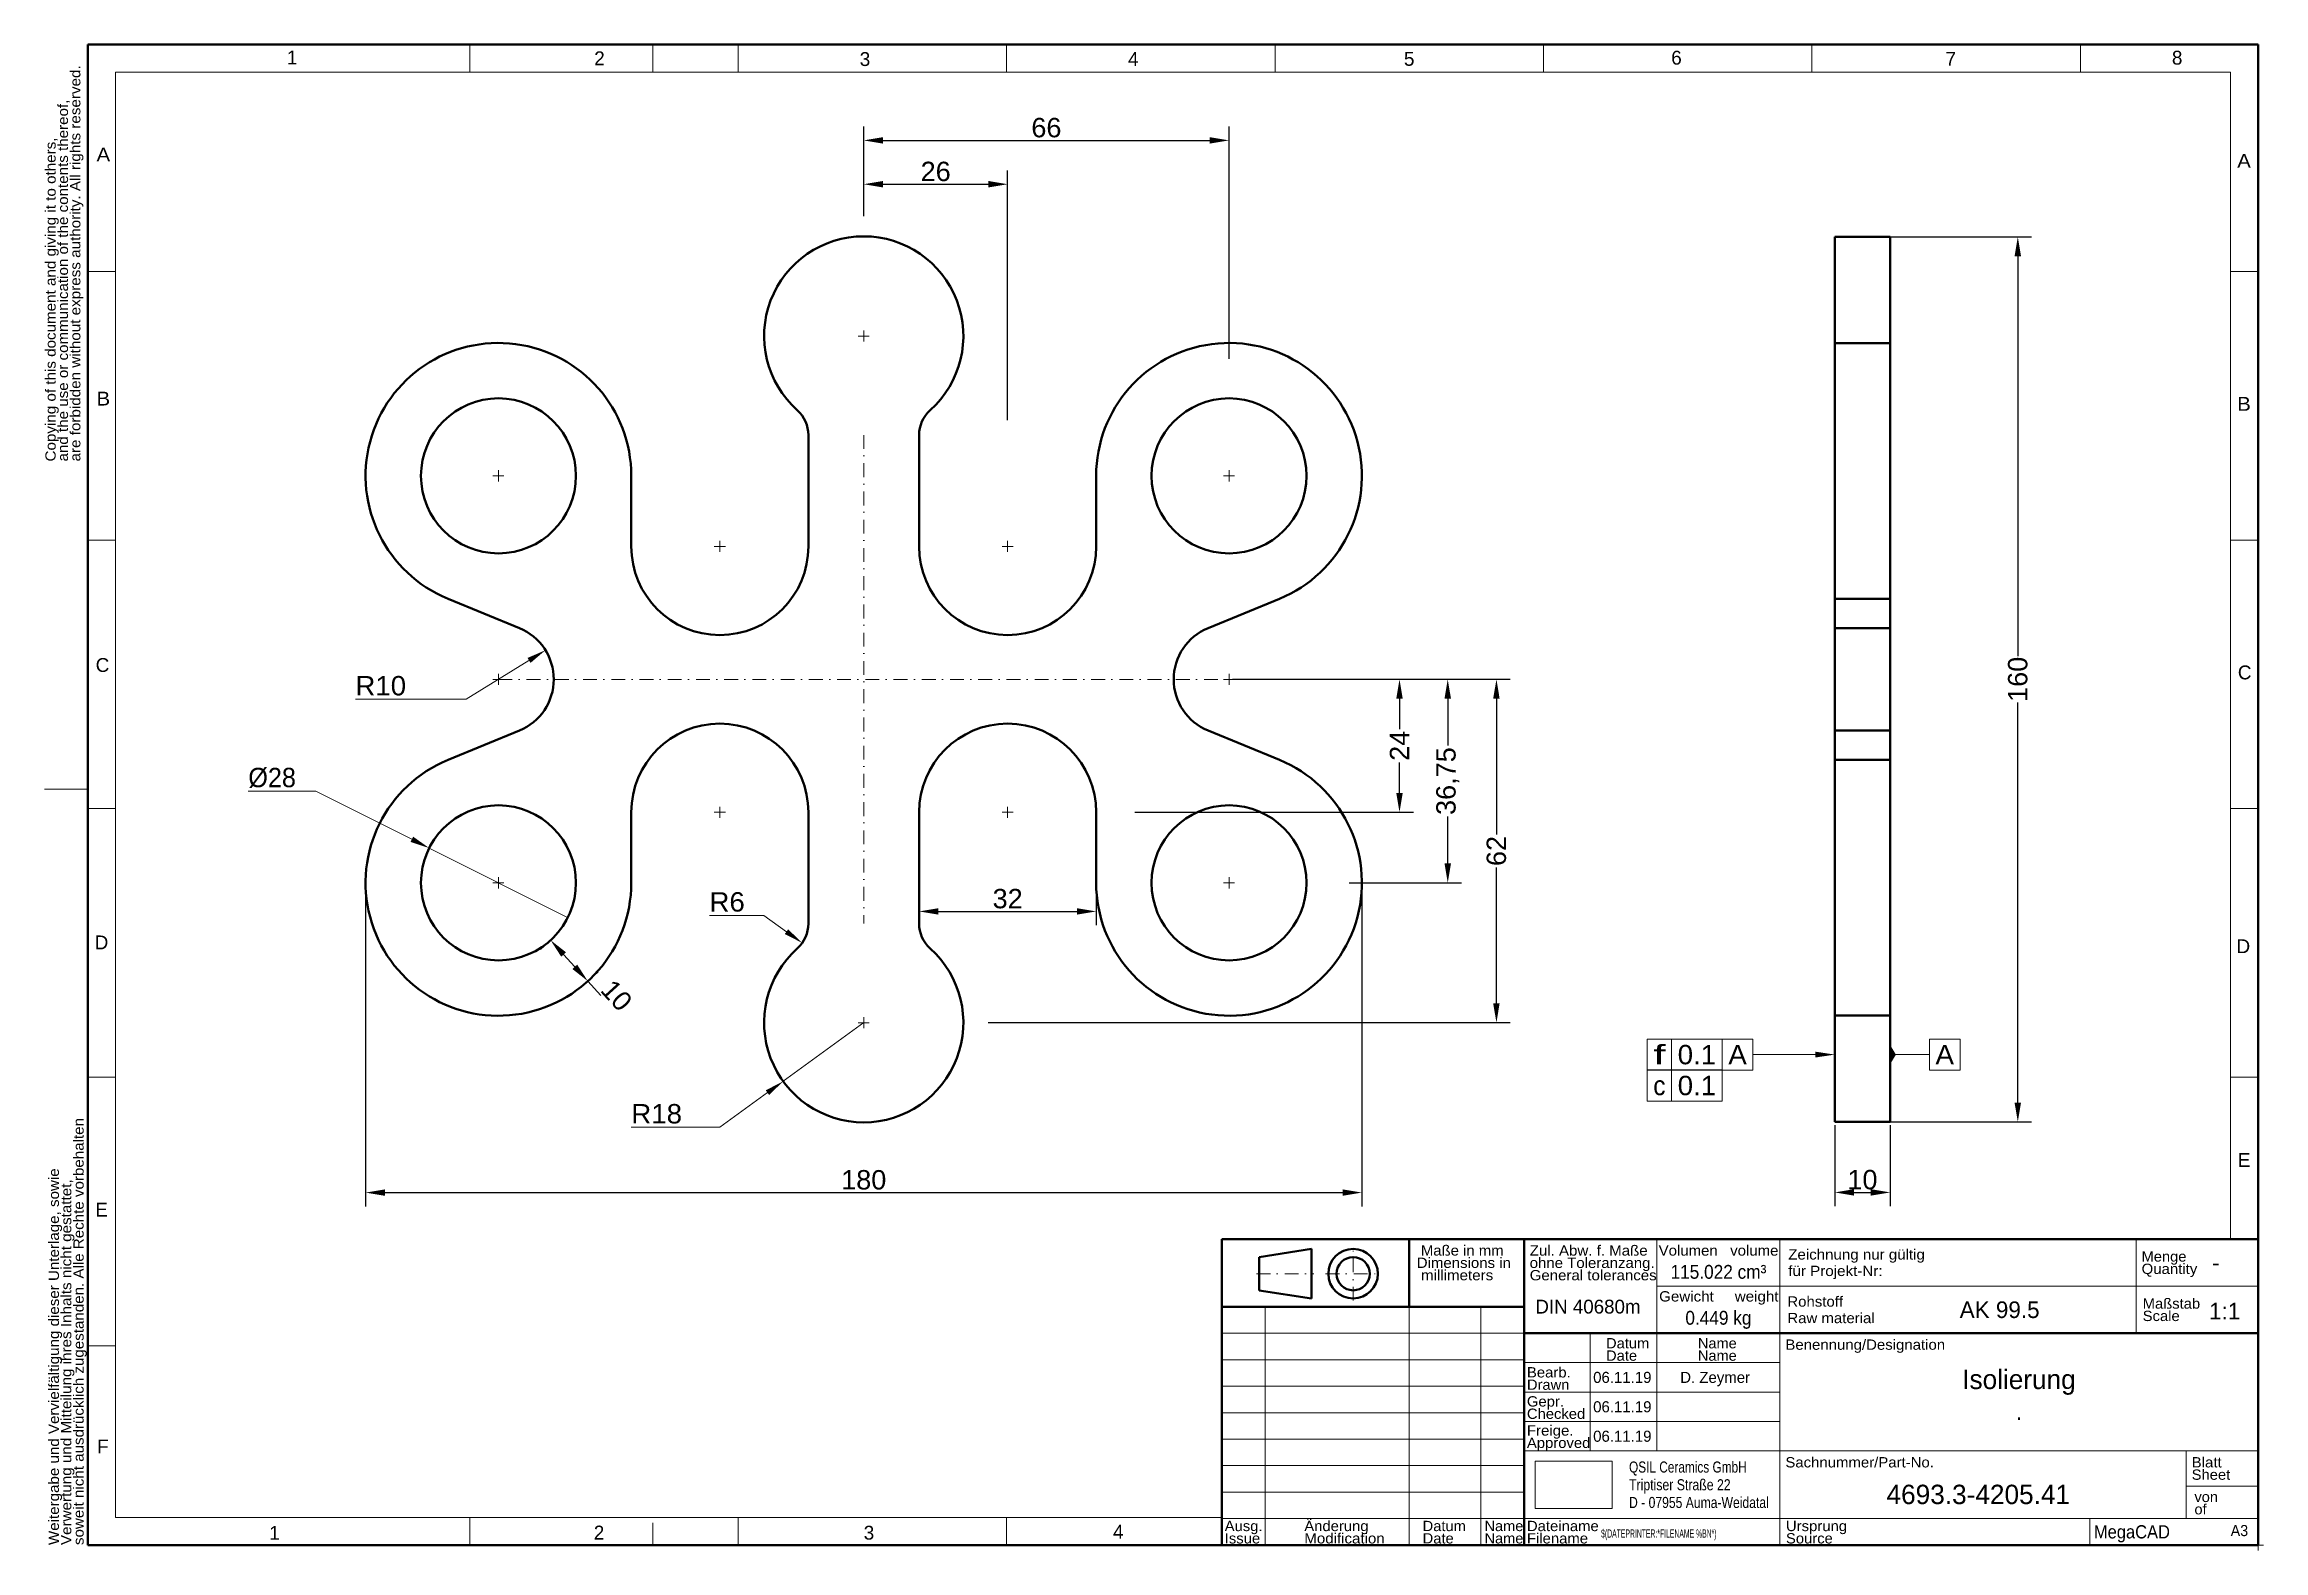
# Model space of a CAD drawing. Header units: millimetres. Extents: x -665 to -264, y 166 to 438.
import ezdxf
from ezdxf.enums import TextEntityAlignment as Align

# ---------------------------------------------------------------- set-up
doc = ezdxf.new("R2010")
doc.units = ezdxf.units.MM
doc.header["$LTSCALE"] = 5
doc.header["$PDMODE"] = 2
doc.header["$PDSIZE"] = 1
doc.linetypes.add('AUSGEZOGEN', pattern=[0])
doc.linetypes.add('DASHDOT', pattern=[1, 0.5, -0.25, 0, -0.25])
for name, color, linetype in [('Layer0', 9, 'Continuous'), ('Layer1', 18, 'Continuous'), ('Layer10', 18, 'Continuous'), ('Layer100', 18, 'Continuous'), ('Layer12', 18, 'Continuous'), ('Layer15', 18, 'Continuous'), ('Layer17', 18, 'Continuous'), ('Layer30', 18, 'Continuous'), ('Layer5', 18, 'Continuous'), ('Layer6', 18, 'Continuous')]:
    doc.layers.add(name, color=color, linetype=linetype)
doc.styles.add('Arial', font='')
doc.styles.add('Frutiger Light', font='arial.ttf')
doc.styles.add('Open Sans', font='')
doc.styles.add('Toleranzfont', font='IGES1003.SHX')
doc.styles.get('Arial').set_extended_font_data('Arial')
doc.styles.get('Open Sans').set_extended_font_data('Arial')
doc.dimstyles.new('ISO-25', dxfattribs={"dimtxt": 2.5, "dimasz": 2.5, "dimexe": 1.25, "dimexo": 0.625, "dimtad": 1, "dimtxsty": 'Standard', "dimcen": 2.5, "dimadec": 0, "dimazin": 0, "dimtfac": 1, "dimtmove": 0, "dimatfit": 3, "dimfxl": 1, "dimarcsym": 0})
picture_1 = doc.add_image_def('image1.jpg', size_in_pixel=(1820, 1115))

# ---------------------------------------------------------------- blocks, each defined once
blk = doc.blocks.new('*D1')
at = {"layer": 'Defpoints', "color": 0, "linetype": 'AUSGEZOGEN'}
for p in [(-490.92, 412.75), (-516.92, 406.34), (-490.92, 369.52)]:
    blk.add_point(p, dxfattribs=at)
at = {"layer": 'Layer6', "color": 18, "linetype": 'AUSGEZOGEN', "lineweight": -2}
for p, q in [((-516.92, 406.97), (-516.92, 415.25)), ((-490.92, 370.14), (-490.92, 415.25)), ((-513.42, 412.75), (-494.42, 412.75))]:
    blk.add_line(p, q, dxfattribs=at)
at = {"layer": 'Layer6', "color": 18, "linetype": 'AUSGEZOGEN'}
for points in [[(-513.42, 413.34), (-513.42, 412.17), (-516.92, 412.75)], [(-494.42, 413.34), (-494.42, 412.17), (-490.92, 412.75)]]:
    blk.add_solid(points, dxfattribs=at)
at = {"layer": 'Layer6', "color": 18, "linetype": 'AUSGEZOGEN', "lineweight": 18, "insert": (-503.92, 415.04), "char_height": 3.5, "attachment_point": 5, "style": 'Arial'}
blk.add_mtext('26', dxfattribs=at)
blk = doc.blocks.new('*D2')
at = {"layer": 'Defpoints', "color": 0, "linetype": 'AUSGEZOGEN'}
for p in [(-450.92, 420.67), (-516.92, 406.48), (-450.92, 380.57)]:
    blk.add_point(p, dxfattribs=at)
at = {"layer": 'Layer6', "color": 18, "linetype": 'AUSGEZOGEN', "lineweight": -2}
for p, q in [((-516.92, 407.11), (-516.92, 423.17)), ((-450.92, 381.19), (-450.92, 423.17)), ((-513.42, 420.67), (-454.42, 420.67))]:
    blk.add_line(p, q, dxfattribs=at)
at = {"layer": 'Layer6', "color": 18, "linetype": 'AUSGEZOGEN'}
for points in [[(-513.42, 421.25), (-513.42, 420.08), (-516.92, 420.67)], [(-454.42, 421.25), (-454.42, 420.08), (-450.92, 420.67)]]:
    blk.add_solid(points, dxfattribs=at)
at = {"layer": 'Layer6', "color": 18, "linetype": 'AUSGEZOGEN', "lineweight": 18, "insert": (-483.92, 422.95), "char_height": 3.5, "attachment_point": 5, "style": 'Arial'}
blk.add_mtext('66', dxfattribs=at)
blk = doc.blocks.new('*D3')
at = {"layer": 'Defpoints', "color": 0, "linetype": 'AUSGEZOGEN'}
for p in [(-450.92, 323.34), (-468.58, 299.34), (-420.12, 299.34)]:
    blk.add_point(p, dxfattribs=at)
at = {"layer": 'Layer6', "color": 18, "linetype": 'AUSGEZOGEN', "lineweight": -2}
for p, q in [((-450.3, 323.34), (-417.62, 323.34)), ((-420.12, 319.84), (-420.12, 314.37)), ((-420.12, 302.84), (-420.12, 308.31)), ((-467.96, 299.34), (-417.62, 299.34))]:
    blk.add_line(p, q, dxfattribs=at)
at = {"layer": 'Layer6', "color": 18, "linetype": 'AUSGEZOGEN'}
for points in [[(-420.71, 319.84), (-419.54, 319.84), (-420.12, 323.34)], [(-420.71, 302.84), (-419.54, 302.84), (-420.12, 299.34)]]:
    blk.add_solid(points, dxfattribs=at)
at = {"layer": 'Layer6', "color": 18, "linetype": 'AUSGEZOGEN', "lineweight": 18, "insert": (-420.12, 311.34), "char_height": 3.5, "attachment_point": 5, "rotation": 90, "style": 'Arial'}
blk.add_mtext('24', dxfattribs=at)
blk = doc.blocks.new('*D4')
at = {"layer": 'Defpoints', "color": 0, "linetype": 'AUSGEZOGEN'}
for p in [(-450.92, 323.34), (-429.87, 286.59), (-411.41, 286.59)]:
    blk.add_point(p, dxfattribs=at)
at = {"layer": 'Layer6', "color": 18, "linetype": 'AUSGEZOGEN', "lineweight": -2}
for p, q in [((-450.3, 323.34), (-408.91, 323.34)), ((-411.41, 319.84), (-411.41, 311.38)), ((-411.41, 290.09), (-411.41, 298.54)), ((-429.24, 286.59), (-408.91, 286.59))]:
    blk.add_line(p, q, dxfattribs=at)
at = {"layer": 'Layer6', "color": 18, "linetype": 'AUSGEZOGEN'}
for points in [[(-411.99, 319.84), (-410.82, 319.84), (-411.41, 323.34)], [(-411.99, 290.09), (-410.82, 290.09), (-411.41, 286.59)]]:
    blk.add_solid(points, dxfattribs=at)
at = {"layer": 'Layer6', "color": 18, "linetype": 'AUSGEZOGEN', "lineweight": 18, "insert": (-411.41, 304.96), "char_height": 3.5, "attachment_point": 5, "rotation": 90, "style": 'Arial'}
blk.add_mtext('36,75', dxfattribs=at)
blk = doc.blocks.new('*D5')
at = {"layer": 'Defpoints', "color": 0, "linetype": 'AUSGEZOGEN'}
for p in [(-411.41, 323.34), (-495.1, 261.34), (-402.61, 261.34)]:
    blk.add_point(p, dxfattribs=at)
at = {"layer": 'Layer6', "color": 18, "linetype": 'AUSGEZOGEN', "lineweight": -2}
for p, q in [((-410.78, 323.34), (-400.11, 323.34)), ((-402.61, 319.84), (-402.61, 295.34)), ((-402.61, 264.84), (-402.61, 289.34)), ((-494.47, 261.34), (-400.11, 261.34))]:
    blk.add_line(p, q, dxfattribs=at)
at = {"layer": 'Layer6', "color": 18, "linetype": 'AUSGEZOGEN'}
for points in [[(-403.2, 319.84), (-402.03, 319.84), (-402.61, 323.34)], [(-403.2, 264.84), (-402.03, 264.84), (-402.61, 261.34)]]:
    blk.add_solid(points, dxfattribs=at)
at = {"layer": 'Layer6', "color": 18, "linetype": 'AUSGEZOGEN', "lineweight": 18, "insert": (-402.61, 292.34), "char_height": 3.5, "attachment_point": 5, "rotation": 90, "style": 'Arial'}
blk.add_mtext('62', dxfattribs=at)
blk = doc.blocks.new('*D6')
at = {"layer": 'Defpoints', "color": 0, "linetype": 'AUSGEZOGEN'}
for p in [(-506.92, 289.28), (-474.92, 286.59), (-474.92, 281.43)]:
    blk.add_point(p, dxfattribs=at)
at = {"layer": 'Layer6', "color": 18, "linetype": 'AUSGEZOGEN', "lineweight": -2}
for p, q in [((-506.92, 288.66), (-506.92, 278.93)), ((-474.92, 285.96), (-474.92, 278.93)), ((-503.42, 281.43), (-478.42, 281.43))]:
    blk.add_line(p, q, dxfattribs=at)
at = {"layer": 'Layer6', "color": 18, "linetype": 'AUSGEZOGEN'}
for points in [[(-503.42, 282.01), (-503.42, 280.85), (-506.92, 281.43)], [(-478.42, 282.01), (-478.42, 280.85), (-474.92, 281.43)]]:
    blk.add_solid(points, dxfattribs=at)
at = {"layer": 'Layer6', "color": 18, "linetype": 'AUSGEZOGEN', "lineweight": 18, "insert": (-490.92, 283.72), "char_height": 3.5, "attachment_point": 5, "style": 'Arial'}
blk.add_mtext('32', dxfattribs=at)
blk = doc.blocks.new('*D7')
at = {"layer": 'Defpoints', "color": 0, "linetype": 'AUSGEZOGEN'}
for p in [(-606.92, 286.59), (-426.92, 286.59), (-426.92, 230.65)]:
    blk.add_point(p, dxfattribs=at)
at = {"layer": 'Layer6', "color": 18, "linetype": 'AUSGEZOGEN', "lineweight": -2}
for p, q in [((-606.92, 285.96), (-606.92, 228.15)), ((-426.92, 285.96), (-426.92, 228.15)), ((-603.42, 230.65), (-430.42, 230.65))]:
    blk.add_line(p, q, dxfattribs=at)
at = {"layer": 'Layer6', "color": 18, "linetype": 'AUSGEZOGEN'}
for points in [[(-603.42, 231.23), (-603.42, 230.07), (-606.92, 230.65)], [(-430.42, 231.23), (-430.42, 230.07), (-426.92, 230.65)]]:
    blk.add_solid(points, dxfattribs=at)
at = {"layer": 'Layer6', "color": 18, "linetype": 'AUSGEZOGEN', "lineweight": 18, "insert": (-516.92, 232.94), "char_height": 3.5, "attachment_point": 5, "style": 'Arial'}
blk.add_mtext('180', dxfattribs=at)
blk = doc.blocks.new('*D8')
at = {"layer": 'Defpoints', "color": 0, "linetype": 'AUSGEZOGEN'}
for p in [(-336.48, 403.25), (-308.41, 403.25), (-336.48, 243.42)]:
    blk.add_point(p, dxfattribs=at)
at = {"layer": 'Layer6', "color": 18, "linetype": 'AUSGEZOGEN', "lineweight": -2}
for p, q in [((-335.86, 403.25), (-305.91, 403.25)), ((-308.41, 399.75), (-308.41, 327.53)), ((-308.41, 246.92), (-308.41, 319.14)), ((-335.86, 243.42), (-305.91, 243.42))]:
    blk.add_line(p, q, dxfattribs=at)
at = {"layer": 'Layer6', "color": 18, "linetype": 'AUSGEZOGEN'}
for points in [[(-309, 399.75), (-307.83, 399.75), (-308.41, 403.25)], [(-309, 246.92), (-307.83, 246.92), (-308.41, 243.42)]]:
    blk.add_solid(points, dxfattribs=at)
at = {"layer": 'Layer6', "color": 18, "linetype": 'AUSGEZOGEN', "lineweight": 18, "insert": (-308.41, 323.34), "char_height": 3.5, "attachment_point": 5, "rotation": 90, "style": 'Arial'}
blk.add_mtext('160', dxfattribs=at)
blk = doc.blocks.new('*D9')
at = {"layer": 'Defpoints', "color": 0, "linetype": 'AUSGEZOGEN'}
for p in [(-341.48, 243.42), (-331.48, 243.42), (-331.48, 230.68)]:
    blk.add_point(p, dxfattribs=at)
at = {"layer": 'Layer6', "color": 18, "linetype": 'AUSGEZOGEN', "lineweight": -2}
for p, q in [((-341.48, 242.8), (-341.48, 228.18)), ((-331.48, 242.8), (-331.48, 228.18)), ((-337.98, 230.68), (-334.98, 230.68))]:
    blk.add_line(p, q, dxfattribs=at)
at = {"layer": 'Layer6', "color": 18, "linetype": 'AUSGEZOGEN'}
for points in [[(-337.98, 231.27), (-337.98, 230.1), (-341.48, 230.68)], [(-334.98, 231.27), (-334.98, 230.1), (-331.48, 230.68)]]:
    blk.add_solid(points, dxfattribs=at)
at = {"layer": 'Layer6', "color": 18, "linetype": 'AUSGEZOGEN', "lineweight": 18, "insert": (-336.48, 232.97), "char_height": 3.5, "attachment_point": 5, "style": 'Arial'}
blk.add_mtext('10', dxfattribs=at)
blk = doc.blocks.new('DimBlk_nNn09')
at = {"layer": 'Layer6', "linetype": 'AUSGEZOGEN', "lineweight": 18}
blk.add_hatch(color=18, dxfattribs=at).paths.add_polyline_path([(-574.42, 328.6), (-577.67, 327.2), (-577.12, 326.31)], flags=0)
at = {"layer": 'Layer6', "color": 18, "linetype": 'AUSGEZOGEN', "lineweight": 18}
blk.add_line((-577.4, 326.76), (-588.74, 319.74), dxfattribs=at)
at = {"color": 18, "linetype": 'AUSGEZOGEN', "lineweight": 18}
blk.add_wipeout([(-608.77, 319.39), (-599.6, 319.39), (-599.6, 324.99), (-608.77, 324.99)], dxfattribs=at).dxf.layer = 'Layer6'
at = {"layer": 'Layer6', "color": 18, "linetype": 'AUSGEZOGEN', "lineweight": 18}
blk.add_line((-588.74, 319.74), (-608.77, 319.74), dxfattribs=at)
at = {"layer": 'Layer6', "color": 18, "linetype": 'AUSGEZOGEN', "lineweight": 18, "style": 'Arial', "width": 1.022649}
blk.add_text('R10', height=3.5, dxfattribs=at).set_placement((-608.77, 320.44), (-599.6, 320.44), align=Align.FIT)
blk = doc.blocks.new('DimBlk_nNn010')
at = {"layer": 'Layer6', "linetype": 'AUSGEZOGEN', "lineweight": 18}
blk.add_hatch(color=18, dxfattribs=at).paths.add_polyline_path([(-595.43, 292.87), (-598.32, 294.92), (-598.8, 293.98)], flags=0)
at = {"layer": 'Layer6', "color": 18, "linetype": 'AUSGEZOGEN', "lineweight": 18}
for p, q in [((-598.56, 294.45), (-615.89, 303.16)), ((-570.42, 280.3), (-595.43, 292.87))]:
    blk.add_line(p, q, dxfattribs=at)
at = {"color": 18, "linetype": 'AUSGEZOGEN', "lineweight": 18}
blk.add_wipeout([(-628.11, 302.81), (-619.51, 302.81), (-619.51, 308.41), (-628.11, 308.41)], dxfattribs=at).dxf.layer = 'Layer6'
at = {"layer": 'Layer6', "color": 18, "linetype": 'AUSGEZOGEN', "lineweight": 18}
blk.add_line((-615.89, 303.16), (-628.11, 303.16), dxfattribs=at)
at = {"layer": 'Layer6', "color": 18, "linetype": 'AUSGEZOGEN', "lineweight": 18, "style": 'Arial', "width": 0.930499}
blk.add_text('%%c28', height=3.5, dxfattribs=at).set_placement((-628.11, 303.86), (-619.51, 303.86), align=Align.FIT)
blk = doc.blocks.new('*D12')
at = {"layer": 'Defpoints', "color": 0, "linetype": 'AUSGEZOGEN'}
for p in [(-573.5, 276.23), (-566.77, 268.84), (-566.77, 268.84)]:
    blk.add_point(p, dxfattribs=at)
at = {"layer": 'Layer6', "color": 18, "linetype": 'AUSGEZOGEN', "lineweight": -2}
for p, q in [((-573.96, 275.81), (-575.35, 274.55)), ((-571.15, 273.64), (-569.13, 271.42)), ((-566.77, 268.84), (-564.42, 266.25)), ((-566.31, 269.26), (-564.92, 270.52))]:
    blk.add_line(p, q, dxfattribs=at)
at = {"layer": 'Layer6', "color": 18, "linetype": 'AUSGEZOGEN'}
for points in [[(-570.71, 274.04), (-571.58, 273.25), (-573.5, 276.23)], [(-568.7, 271.82), (-569.56, 271.03), (-566.77, 268.84)]]:
    blk.add_solid(points, dxfattribs=at)
at = {"layer": 'Layer6', "color": 18, "linetype": 'AUSGEZOGEN', "lineweight": 18, "insert": (-561.58, 266.25), "char_height": 3.5, "attachment_point": 5, "rotation": 312.3023, "style": 'Arial'}
blk.add_mtext('10', dxfattribs=at)
blk = doc.blocks.new('DimBlk_nNn012')
at = {"layer": 'Layer6', "linetype": 'AUSGEZOGEN', "lineweight": 18}
blk.add_hatch(color=18, dxfattribs=at).paths.add_polyline_path([(-531.48, 250.75), (-534.62, 249.12), (-534.01, 248.27)], flags=0)
at = {"layer": 'Layer6', "color": 18, "linetype": 'AUSGEZOGEN', "lineweight": 18}
for p, q in [((-516.92, 261.34), (-531.48, 250.75)), ((-534.32, 248.7), (-542.92, 242.44))]:
    blk.add_line(p, q, dxfattribs=at)
at = {"color": 18, "linetype": 'AUSGEZOGEN', "lineweight": 18}
blk.add_wipeout([(-558.92, 242.09), (-549.75, 242.09), (-549.75, 247.69), (-558.92, 247.69)], dxfattribs=at).dxf.layer = 'Layer6'
at = {"layer": 'Layer6', "color": 18, "linetype": 'AUSGEZOGEN', "lineweight": 18}
blk.add_line((-542.92, 242.44), (-558.92, 242.44), dxfattribs=at)
at = {"layer": 'Layer6', "color": 18, "linetype": 'AUSGEZOGEN', "lineweight": 18, "style": 'Arial', "width": 1.022649}
blk.add_text('R18', height=3.5, dxfattribs=at).set_placement((-558.92, 243.14), (-549.75, 243.14), align=Align.FIT)
blk = doc.blocks.new('DimBlk_nNn013')
at = {"layer": 'Layer6', "linetype": 'AUSGEZOGEN', "lineweight": 18}
blk.add_hatch(color=18, dxfattribs=at).paths.add_polyline_path([(-330.43, 255.57), (-331.48, 253.82), (-331.48, 257.32)], flags=0)
at = {"layer": 'Layer6', "color": 18, "linetype": 'AUSGEZOGEN', "lineweight": 18}
for p, q in [((-318.85, 258.37), (-324.38, 258.37)), ((-324.38, 258.37), (-324.38, 252.77)), ((-318.85, 252.77), (-318.85, 258.37)), ((-330.43, 255.57), (-324.38, 255.57)), ((-324.38, 252.77), (-318.85, 252.77))]:
    blk.add_line(p, q, dxfattribs=at)
at = {"layer": 'Layer6', "color": 18, "linetype": 'AUSGEZOGEN', "lineweight": 18, "style": 'Arial', "width": 1.018704}
blk.add_text('A', height=3.5, dxfattribs=at).set_placement((-323.28, 253.82), (-319.95, 253.82), align=Align.FIT)
blk = doc.blocks.new('DimBlk_nNn014')
at = {"layer": 'Layer6', "linetype": 'AUSGEZOGEN', "lineweight": 18}
blk.add_hatch(color=18, dxfattribs=at).paths.add_polyline_path([(-341.48, 255.57), (-344.98, 256.1), (-344.98, 255.05)], flags=0)
at = {"layer": 'Layer6', "color": 18, "linetype": 'AUSGEZOGEN', "lineweight": 18}
for p, q in [((-356.28, 258.37), (-375.38, 258.37)), ((-375.38, 258.37), (-375.38, 252.77)), ((-370.97, 252.77), (-370.97, 258.37)), ((-361.82, 252.77), (-361.82, 258.37)), ((-356.28, 252.77), (-356.28, 258.37)), ((-375.38, 252.77), (-356.28, 252.77)), ((-344.98, 255.57), (-356.28, 255.57))]:
    blk.add_line(p, q, dxfattribs=at)
for s, style, width, p, p2 in [('f', 'Toleranzfont', 0.54, (-374.27, 253.82), (-372.07, 253.82)), ('0.1', 'Arial', 1.021875, (-369.86, 253.82), (-362.92, 253.82)), ('A', 'Arial', 1.018704, (-360.71, 253.82), (-357.38, 253.82))]:
    blk.add_text(s, height=3.5, dxfattribs=dict(at, style=style, width=width)).set_placement(p, p2, align=Align.FIT)
blk = doc.blocks.new('DimBlk_nNn015')
at = {"layer": 'Layer6', "color": 18, "linetype": 'AUSGEZOGEN', "lineweight": 18}
for p, q in [((-361.81, 252.79), (-375.37, 252.79)), ((-375.37, 252.79), (-375.37, 247.19)), ((-370.96, 247.19), (-370.96, 252.79)), ((-361.81, 247.19), (-361.81, 252.79)), ((-375.37, 247.19), (-361.81, 247.19))]:
    blk.add_line(p, q, dxfattribs=at)
for s, style, width, p, p2 in [('c', 'Toleranzfont', 0.4725, (-374.27, 248.24), (-372.07, 248.24)), ('0.1', 'Arial', 1.021875, (-369.86, 248.24), (-362.92, 248.24))]:
    blk.add_text(s, height=3.5, dxfattribs=dict(at, style=style, width=width)).set_placement(p, p2, align=Align.FIT)
blk = doc.blocks.new('DimBlk_nNn016')
at = {"layer": 'Layer6', "linetype": 'AUSGEZOGEN', "lineweight": 18}
blk.add_hatch(color=18, dxfattribs=at).paths.add_polyline_path([(-528.04, 275.74), (-530.58, 278.2), (-531.19, 277.35)], flags=0)
at = {"layer": 'Layer6', "color": 18, "linetype": 'AUSGEZOGEN', "lineweight": 18}
blk.add_line((-530.89, 277.77), (-534.98, 280.7), dxfattribs=at)
at = {"color": 18, "linetype": 'AUSGEZOGEN', "lineweight": 18}
blk.add_wipeout([(-544.8, 280.35), (-538.41, 280.35), (-538.41, 285.95), (-544.8, 285.95)], dxfattribs=at).dxf.layer = 'Layer6'
at = {"layer": 'Layer6', "color": 18, "linetype": 'AUSGEZOGEN', "lineweight": 18}
blk.add_line((-534.98, 280.7), (-544.8, 280.7), dxfattribs=at)
at = {"layer": 'Layer6', "color": 18, "linetype": 'AUSGEZOGEN', "lineweight": 18, "style": 'Arial', "width": 1.023064}
blk.add_text('R6', height=3.5, dxfattribs=at).set_placement((-544.8, 281.4), (-538.41, 281.4), align=Align.FIT)

msp = doc.modelspace()

# ---------------------------------------------------------------- linework, layer by layer
at = {"layer": 'Layer0', "color": 0, "linetype": 'AUSGEZOGEN', "lineweight": 18}
msp.add_point((-265, 167), dxfattribs=at)
msp.add_point((-265, 167), dxfattribs=at)
at = {"layer": 'Layer1', "color": 0, "linetype": 'DASHDOT', "lineweight": 18}
for p, q in [((-516.924, 367.448), (-516.924, 279.225)), ((-582.924, 323.337), (-450.924, 323.337))]:
    msp.add_line(p, q, dxfattribs=at)
for p in [(-516.924, 385.337), (-582.924, 360.087), (-450.924, 360.087), (-542.924, 347.337), (-490.924, 347.337), (-450.924, 323.337), (-542.924, 299.337), (-490.924, 299.337), (-582.924, 286.587), (-450.924, 286.587), (-516.924, 261.337)]:
    msp.add_point(p, dxfattribs=at)
at = {"layer": 'Layer10', "color": 0, "linetype": 'AUSGEZOGEN', "lineweight": 50}
for p, q in [((-265, 438), (-657.1, 438)), ((-657.1, 438), (-657.1, 167)), ((-265, 167), (-265, 438)), ((-452.199, 222.25), (-452.199, 166.999)), ((-265, 222.25), (-452.199, 222.25)), ((-418.4, 222.25), (-418.4, 210.031)), ((-397.6, 222.25), (-397.6, 167)), ((-265, 222.25), (-265, 167)), ((-445.5, 219), (-436, 220.472)), ((-445.5, 213), (-445.5, 219)), ((-436, 211.528), (-436, 220.472)), ((-436, 211.528), (-445.5, 213)), ((-397.6, 210.031), (-452.199, 210.031)), ((-265, 205.25), (-397.6, 205.25)), ((-657.1, 167), (-265, 167)), ((-265, 167), (-452.199, 166.999)), ((-452.199, 167), (-265, 167))]:
    msp.add_line(p, q, dxfattribs=at)
for radius in [4.472, 3]:
    msp.add_circle((-428.5, 216), radius, dxfattribs=at)
at = {"layer": 'Layer12', "color": 0, "linetype": 'DASHDOT', "lineweight": 18}
for p, q in [((-428.5, 211.16), (-428.5, 220.934)), ((-445.957, 216), (-435.572, 216)), ((-433.479, 216), (-423.546, 216))]:
    msp.add_line(p, q, dxfattribs=at)
at = {"layer": 'Layer15', "color": 0, "linetype": 'AUSGEZOGEN', "lineweight": 18}
for p, q in [((-588.1, 438), (-588.1, 433)), ((-555, 433), (-555, 438)), ((-539.6, 438), (-539.6, 433)), ((-491.1, 438), (-491.1, 433)), ((-442.6, 438), (-442.6, 433)), ((-394.1, 438), (-394.1, 433)), ((-345.6, 438), (-345.6, 433)), ((-297.1, 438), (-297.1, 433)), ((-270, 433), (-652.1, 433)), ((-652.1, 433), (-652.1, 172)), ((-270, 222.25), (-270, 433)), ((-652.1, 397), (-657.1, 397)), ((-652.1, 397), (-657.1, 397)), ((-265, 397), (-270, 397)), ((-652.1, 348.5), (-657.1, 348.5)), ((-265, 348.5), (-270, 348.5)), ((-657.101, 303.5), (-664.957, 303.5)), ((-652.1, 300), (-657.1, 300)), ((-265, 300), (-270, 300)), ((-652.1, 251.5), (-657.1, 251.5)), ((-265, 251.5), (-270, 251.5)), ((-373.6, 222.25), (-373.6, 184)), ((-351.4, 222.25), (-351.4, 167)), ((-287.025, 222.25), (-287.025, 205.25)), ((-265, 213.75), (-351.4, 213.75)), ((-444.4, 210.031), (-444.4, 167)), ((-418.4, 210.031), (-418.4, 167)), ((-405.4, 210.031), (-405.4, 167)), ((-397.6, 205.25), (-452.199, 205.25)), ((-385.699, 205.25), (-385.699, 184)), ((-652.1, 203), (-657.1, 203)), ((-397.6, 200.469), (-452.199, 200.469)), ((-351.4, 199.938), (-397.6, 199.938)), ((-397.6, 195.688), (-452.199, 195.688)), ((-351.4, 194.625), (-397.6, 194.625)), ((-397.6, 190.906), (-452.199, 190.906)), ((-351.4, 189.312), (-397.6, 189.312)), ((-397.6, 186.125), (-452.199, 186.125)), ((-397.6, 181.344), (-452.199, 181.344)), ((-351.4, 184), (-397.6, 184)), ((-265, 184), (-351.4, 184)), ((-278, 184), (-278, 171.781)), ((-397.6, 176.562), (-452.199, 176.562)), ((-265, 177.625), (-278, 177.625)), ((-652.1, 172), (-452.199, 172)), ((-588.1, 172), (-588.1, 167)), ((-555, 167), (-555, 171)), ((-539.6, 172), (-539.6, 167)), ((-491.1, 172), (-491.1, 167)), ((-397.6, 171.781), (-452.199, 171.781)), ((-265, 171.781), (-397.6, 171.781)), ((-295.416, 171.781), (-295.416, 167))]:
    msp.add_line(p, q, dxfattribs=at)
at = {"layer": 'Layer17', "color": 0, "linetype": 'AUSGEZOGEN', "lineweight": 50}
for p, q in [((-331.48, 403.253), (-341.48, 403.253)), ((-341.48, 403.253), (-341.48, 384.033)), ((-331.48, 403.253), (-331.48, 384.033)), ((-331.48, 384.033), (-341.48, 384.033)), ((-341.48, 384.033), (-341.48, 337.883)), ((-331.48, 384.033), (-331.48, 337.883)), ((-526.924, 367.448), (-526.924, 347.337)), ((-506.924, 347.337), (-506.924, 367.448)), ((-558.924, 347.337), (-558.924, 360.087)), ((-474.924, 360.087), (-474.924, 347.337)), ((-592.033, 337.883), (-579.128, 332.588)), ((-454.719, 332.588), (-441.815, 337.883)), ((-341.48, 337.883), (-331.48, 337.883)), ((-341.48, 337.883), (-341.48, 332.588)), ((-331.48, 332.588), (-331.48, 337.883)), ((-331.48, 332.588), (-341.48, 332.588)), ((-341.48, 314.085), (-341.48, 332.588)), ((-331.48, 314.085), (-331.48, 332.588)), ((-579.128, 314.085), (-592.033, 308.791)), ((-441.815, 308.791), (-454.719, 314.085)), ((-341.48, 314.085), (-331.48, 314.085)), ((-341.48, 314.085), (-341.48, 308.791)), ((-331.48, 308.791), (-331.48, 314.085)), ((-341.48, 308.791), (-331.48, 308.791)), ((-341.48, 262.641), (-341.48, 308.791)), ((-331.48, 262.641), (-331.48, 308.791)), ((-558.924, 286.587), (-558.924, 299.337)), ((-526.924, 299.337), (-526.924, 279.225)), ((-506.924, 279.225), (-506.924, 299.337)), ((-474.924, 299.337), (-474.924, 286.587)), ((-341.48, 262.641), (-331.48, 262.641)), ((-341.48, 243.42), (-341.48, 262.641)), ((-331.48, 243.42), (-331.48, 262.641)), ((-341.48, 243.42), (-331.48, 243.42))]:
    msp.add_line(p, q, dxfattribs=at)
for centre in [(-582.924, 360.087), (-450.924, 360.087), (-582.924, 286.587), (-450.924, 286.587)]:
    msp.add_circle(centre, 14, dxfattribs=at)
for centre, radius, start, end in [((-516.924, 385.337), 18, 311.81031, 228.18969), ((-582.924, 360.087), 24, 0, 247.69401), ((-450.924, 360.087), 24, 292.30599, 180), ((-532.924, 367.448), 6, 0, 48.18969), ((-500.924, 367.448), 6, 131.81031, 180), ((-542.924, 347.337), 16, 180, 0), ((-490.924, 347.337), 16, 180, 0), ((-582.924, 323.337), 10, 292.30599, 67.69401), ((-450.924, 323.337), 10, 112.30599, 247.69401), ((-542.924, 299.337), 16, 0, 180), ((-490.924, 299.337), 16, 0, 180), ((-582.924, 286.587), 24, 112.30599, 360), ((-450.924, 286.587), 24, 180, 67.69401), ((-532.924, 279.225), 6, 311.81031, 0), ((-500.924, 279.225), 6, 180, 228.18969), ((-516.924, 261.337), 18, 131.81031, 48.18969)]:
    msp.add_arc(centre, radius, start, end, dxfattribs=at)

# ---------------------------------------------------------------- block references
at = {"color": 0}
for name in ['DimBlk_nNn014', 'DimBlk_nNn013', 'DimBlk_nNn015']:
    msp.add_blockref(name, (0, 0), dxfattribs=at)

# ---------------------------------------------------------------- texts
at = {"layer": 'Layer30', "color": 0, "linetype": 'AUSGEZOGEN', "lineweight": 18, "style": 'Frutiger Light'}
for s, rotation, width, p, p2 in [('are forbidden without express authority. All rights reserved.', 90, 1.056169, (-658.453, 362.682), (-658.453, 434.223)), ('and the use or communication of the contents thereof,', 90, 1.052007, (-660.685, 362.682), (-660.685, 428.023)), ('Copying of this document and giving it to others,', 90, 1.054697, (-662.917, 362.682), (-662.917, 421.181)), ('soweit nicht ausdrücklich zugestanden. Alle Rechte vorbehalten', 90, 1.050969, (-657.856, 167), (-657.856, 244.116)), ('Weitergabe und Vervielfältigung dieser Unterlage, sowie', 90, 1.051327, (-662.32, 167), (-662.32, 235.029)), ('Verwertung und Mitteilung ihres Inhalts nicht gestattet,', 90, 1.055982, (-660.088, 167), (-660.088, 233.042)), (' Maße in mm', 0, 1.034634, (-417, 219.278), (-401.316, 219.278)), ('Zul. Abw. f. Maße', 0, 1.047016, (-396.6, 219.268), (-375.283, 219.268)), ('Volumen   volume', 0, 1.040439, (-373.299, 219.268), (-351.66, 219.268)), ('Dimensions in', 0, 1.041466, (-417, 217.046), (-400.005, 217.046)), (' millimeters', 0, 1.051102, (-417, 214.814), (-403.192, 214.814)), ('ohne Toleranzang.', 0, 1.041656, (-396.6, 217.036), (-374.028, 217.036)), ('General tolerances', 0, 1.044825, (-396.6, 214.804), (-373.661, 214.804)), ('für Projekt-Nr:', 0, 1.053836, (-349.888, 215.582), (-332.847, 215.582)), ('Zeichnung nur gültig', 0, 1.048308, (-349.888, 218.558), (-325.205, 218.558)), ('Quantity', 0, 1.040003, (-286.046, 215.954), (-275.982, 215.954)), ('Menge', 0, 1.019132, (-286.046, 218.186), (-277.949, 218.186)), ('Raw material', 0, 1.041086, (-350.052, 207.076), (-334.268, 207.076)), ('Rohstoff', 0, 1.031548, (-350.052, 210.052), (-339.977, 210.052)), ('Scale', 0, 1.028753, (-285.85, 207.454), (-279.163, 207.454)), ('Maßstab', 0, 1.027427, (-285.85, 209.686), (-275.465, 209.686)), ('Name', 0, 1.012715, (-366.209, 202.518), (-359.19, 202.518)), ('Name', 0, 1.012715, (-366.209, 200.286), (-359.19, 200.286)), ('Benennung/Designation', 0, 1.040373, (-350.4, 202.268), (-321.542, 202.268)), ('Drawn', 0, 1.022175, (-397.1, 195.036), (-389.425, 195.036)), ('Bearb.', 0, 1.033049, (-397.1, 197.268), (-389.191, 197.268)), ('Gepr.', 0, 1.028953, (-397.1, 192.018), (-390.413, 192.018)), ('Checked', 0, 1.026759, (-397.1, 189.786), (-386.57, 189.786)), ('Freige.', 0, 1.041168, (-397.1, 186.768), (-388.68, 186.768)), ('Approved', 0, 1.030553, (-397.1, 184.536), (-385.637, 184.536)), ('Sachnummer/Part-No.', 0, 1.037808, (-350.4, 181.018), (-323.575, 181.018)), ('Sheet', 0, 1.027252, (-277, 178.786), (-270.025, 178.786)), ('Blatt', 0, 1.044734, (-277, 181.018), (-271.568, 181.018)), ('von', 0, 1.015389, (-276.5, 174.768), (-272.246, 174.768)), ('of', 0, 0.974309, (-276.5, 172.536), (-274.301, 172.536)), ('Ausg.', 0, 1.028084, (-451.699, 169.518), (-444.868, 169.518)), ('Issue', 0, 1.031971, (-451.699, 167.286), (-445.29, 167.286)), ('Änderung', 0, 1.030019, (-437.32, 169.518), (-425.713, 169.518)), ('Modification', 0, 1.047149, (-437.32, 167.286), (-422.802, 167.286)), ('Datum', 0, 1.021718, (-415.947, 169.518), (-408.128, 169.518)), ('Date', 0, 1.023974, (-415.947, 167.286), (-410.327, 167.286)), ('Name', 0, 1.012715, (-404.764, 169.518), (-397.744, 169.518)), ('Name', 0, 1.012715, (-404.764, 167.286), (-397.744, 167.286)), ('Dateiname', 0, 1.032464, (-397.1, 169.518), (-384.126, 169.518)), ('Filename', 0, 1.033157, (-397.1, 167.286), (-386.059, 167.286)), ('Source', 0, 1.02805, (-350.3, 167.286), (-341.836, 167.286)), ('Ursprung', 0, 1.033157, (-350.3, 169.518), (-339.259, 169.518))]:
    msp.add_text(s, height=1.86, rotation=rotation, dxfattribs=dict(at, width=width)).set_placement(p, p2, align=Align.FIT)
at = {"layer": 'Layer30', "color": 0, "linetype": 'AUSGEZOGEN', "lineweight": 18}
for s, height, style, width, p, p2 in [('1', 2.5, 'Arial', 0.978191, (-621.149, 434.378), (-619.249, 434.378)), ('2', 2.5, 'Arial', 0.978191, (-565.613, 434.237), (-563.713, 434.237)), ('3', 2.5, 'Arial', 0.978191, (-517.644, 434.101), (-515.744, 434.101)), ('4', 2.5, 'Arial', 0.978191, (-469.174, 434.117), (-467.274, 434.117)), ('5', 2.5, 'Arial', 0.978191, (-419.321, 434.14), (-417.421, 434.14)), ('6', 2.5, 'Arial', 0.978191, (-371.031, 434.351), (-369.131, 434.351)), ('7', 2.5, 'Arial', 0.978191, (-321.476, 434.14), (-319.576, 434.14)), ('8', 2.5, 'Arial', 0.978191, (-280.567, 434.351), (-278.667, 434.351)), ('A', 2.5, 'Arial', 1.056577, (-655.538, 416.862), (-653.072, 416.862)), ('A', 2.5, 'Arial', 1.056577, (-268.773, 415.723), (-266.307, 415.723)), ('B', 2.5, 'Arial', 1.058897, (-655.538, 372.789), (-653.072, 372.789)), ('B', 2.5, 'Arial', 1.058897, (-268.773, 371.834), (-266.307, 371.834)), ('C', 2.5, 'Arial', 0.977994, (-655.69, 324.675), (-653.223, 324.675)), ('C', 2.5, 'Arial', 0.977994, (-268.658, 323.337), (-266.191, 323.337)), ('D', 2.5, 'Arial', 0.977994, (-655.875, 274.582), (-653.408, 274.582)), ('D', 2.5, 'Arial', 0.977994, (-268.899, 273.889), (-266.432, 273.889)), ('E', 2.5, 'Arial', 0.97304, (-268.658, 235.297), (-266.391, 235.297)), ('E', 2.5, 'Arial', 0.97304, (-655.759, 226.331), (-653.493, 226.331)), ('Datum', 1.86, 'Frutiger Light', 1.021718, (-382.814, 202.518), (-374.995, 202.518)), ('Date', 1.86, 'Frutiger Light', 1.023974, (-382.814, 200.286), (-377.194, 200.286)), ('F', 2.5, 'Arial', 0.976552, (-655.421, 183.55), (-653.338, 183.55)), ('1', 2.5, 'Arial', 0.978191, (-624.312, 167.964), (-622.412, 167.964)), ('2', 2.5, 'Arial', 0.978191, (-565.692, 168.002), (-563.792, 168.002)), ('3', 2.5, 'Arial', 0.978191, (-516.924, 167.981), (-515.024, 167.981)), ('4', 2.5, 'Arial', 0.978191, (-471.886, 168.158), (-469.986, 168.158)), ('MegaCAD', 2.384, 'Frutiger Light', 0.894317, (-294.662, 168.199), (-280.923, 168.199))]:
    msp.add_text(s, height=height, dxfattribs=dict(at, style=style, width=width)).set_placement(p, p2, align=Align.FIT)

# ---------------------------------------------------------------- dimensions: what is measured, and where the dimension line sits
at = {"layer": 'Layer6', "color": 0, "linetype": 'AUSGEZOGEN', "lineweight": 18}
for base, p1, p2, picture, middle in [((-450.924, 420.665), (-516.924, 406.48), (-450.924, 380.565), '*D2', (-483.924, 422.952)), ((-490.924, 412.754), (-516.924, 406.344), (-490.924, 369.517), '*D1', (-503.924, 415.041)), ((-474.924, 281.429), (-506.924, 289.281), (-474.924, 286.587), '*D6', (-490.924, 283.717)), ((-426.924, 230.65), (-606.924, 286.587), (-426.924, 286.587), '*D7', (-516.924, 232.937)), ((-331.48, 230.683), (-341.48, 243.42), (-331.48, 243.42), '*D9', (-336.48, 232.97))]:
    dim = msp.add_linear_dim(base=base, p1=p1, p2=p2, dimstyle='ISO-25', override={"dimtxt": 3.5, "dimasz": 3.5, "dimexe": 2.5, "dimgap": 0.5, "dimtad": 1, "dimjust": 0, "dimdec": 2, "dimzin": 8, "dimpost": '<>', "dimtxsty": 'Arial', "dimsah": 1, "dimclrd": 18, "dimclre": 18, "dimclrt": 18, "dimadec": 2}, dxfattribs=at)
    dim.commit()
    dim.dimension.update_dxf_attribs({"geometry": picture, "text_midpoint": middle})
for base, p1, p2, angle, override, picture, middle, turn in [((-308.414, 403.253), (-336.48, 243.42), (-336.48, 403.253), 90, {"dimtxt": 3.5, "dimasz": 3.5, "dimexe": 2.5, "dimgap": 0.5, "dimtad": 1, "dimjust": 0, "dimdec": 0, "dimzin": 8, "dimpost": '<>', "dimtxsty": 'Arial', "dimsah": 1, "dimclrd": 18, "dimclre": 18, "dimclrt": 18, "dimadec": 0}, '*D8', (-308.414, 323.337), 90), ((-402.612, 261.337), (-411.406, 323.337), (-495.096, 261.337), 270, {"dimtxt": 3.5, "dimasz": 3.5, "dimexe": 2.5, "dimgap": 0.5, "dimtad": 1, "dimjust": 0, "dimdec": 2, "dimzin": 8, "dimpost": '<>', "dimtxsty": 'Arial', "dimsah": 1, "dimclrd": 18, "dimclre": 18, "dimclrt": 18, "dimadec": 2}, '*D5', (-402.612, 292.337), 90), ((-420.124, 299.337), (-450.924, 323.337), (-468.581, 299.337), 270, {"dimtxt": 3.5, "dimasz": 3.5, "dimexe": 2.5, "dimgap": 0.5, "dimtad": 1, "dimjust": 0, "dimdec": 2, "dimzin": 8, "dimpost": '<>', "dimtxsty": 'Arial', "dimsah": 1, "dimclrd": 18, "dimclre": 18, "dimclrt": 18, "dimadec": 2}, '*D3', (-420.124, 311.337), 90), ((-411.406, 286.587), (-450.924, 323.337), (-429.866, 286.587), 270, {"dimtxt": 3.5, "dimasz": 3.5, "dimexe": 2.5, "dimgap": 0.5, "dimtad": 1, "dimjust": 0, "dimdec": 2, "dimzin": 8, "dimpost": '<>', "dimtxsty": 'Arial', "dimsah": 1, "dimclrd": 18, "dimclre": 18, "dimclrt": 18, "dimadec": 2}, '*D4', (-411.406, 304.962), 90), ((-566.771, 268.836), (-573.501, 276.232), (-566.771, 268.836), 312.30233, {"dimtxt": 3.5, "dimasz": 3.5, "dimexe": 2.5, "dimgap": 0.5, "dimtad": 1, "dimjust": 0, "dimdec": 2, "dimzin": 8, "dimpost": '<>', "dimtxsty": 'Arial', "dimsah": 1, "dimclrd": 18, "dimclre": 18, "dimclrt": 18, "dimadec": 2}, '*D12', (-561.579, 266.248), -47.69767)]:
    dim = msp.add_linear_dim(base=base, p1=p1, p2=p2, angle=angle, dimstyle='ISO-25', override=override, dxfattribs=at)
    dim.commit()
    dim.dimension.update_dxf_attribs({"geometry": picture, "text_midpoint": middle, "text_rotation": turn})

# ---------------------------------------------------------------- pictures from other files: only their frames are drawn
at = {"layer": 'Layer0', "color": 0, "linetype": 'AUSGEZOGEN', "lineweight": 18}
image = msp.add_image(picture_1, insert=(-395.6, 173.62), size_in_units=(13.874, 8.5), dxfattribs=at)
image.dxf.flags = 7

# ---------------------------------------------------------------- wipeouts: each hides what was drawn before it
at = {"color": 18, "linetype": 'AUSGEZOGEN', "lineweight": 18}
for points in [[(-395.572, 208.059), (-376.572, 208.059), (-376.572, 212.059), (-395.572, 212.059)], [(-318.449, 194.122), (-297.951, 194.122), (-297.951, 199.722), (-318.449, 199.722)]]:
    msp.add_wipeout(points, dxfattribs=at).dxf.layer = 'Layer100'

# ---------------------------------------------------------------- next in the draw order: block references
at = {"color": 0}
for name in ['DimBlk_nNn09', 'DimBlk_nNn010', 'DimBlk_nNn016', 'DimBlk_nNn012']:
    msp.add_blockref(name, (0, 0), dxfattribs=at)

# ---------------------------------------------------------------- next in the draw order: texts
at = {"layer": 'Layer100', "color": 0, "linetype": 'AUSGEZOGEN', "lineweight": 18, "style": 'Arial'}
for s, height, width, p, p2 in [('DIN 40680m', 2.5, 0.969063, (-395.572, 208.809), (-376.572, 208.809)), ('Isolierung', 3.5, 0.966862, (-318.449, 195.172), (-297.951, 195.172))]:
    msp.add_text(s, height=height, dxfattribs=dict(at, width=width)).set_placement(p, p2, align=Align.FIT)

# ---------------------------------------------------------------- next in the draw order: wipeouts: each hides what was drawn before it
at = {"color": 18, "linetype": 'AUSGEZOGEN', "lineweight": 18}
for points, layer in [([(-371.156, 214.338), (-353.844, 214.338), (-353.844, 218.338), (-371.156, 218.338)], 'Layer100'), ([(-273.301, 215.6), (-271.957, 215.6), (-271.957, 220.4), (-273.301, 220.4)], 'Layer100'), ([(-368.474, 206.041), (-356.526, 206.041), (-356.526, 210.041), (-368.474, 210.041)], 'Layer100'), ([(-318.91, 207.1), (-304.474, 207.1), (-304.474, 211.9), (-318.91, 211.9)], 'Layer100'), ([(-273.856, 206.857), (-268.214, 206.857), (-268.214, 211.657), (-273.856, 211.657)], 'Layer100'), ([(-385.131, 195.681), (-374.6, 195.681), (-374.6, 198.881), (-385.131, 198.881)], 'Layer100'), ([(-369.404, 195.681), (-356.784, 195.681), (-356.784, 198.881), (-369.404, 198.881)], 'Layer100'), ([(-385.131, 190.369), (-374.6, 190.369), (-374.6, 193.569), (-385.131, 193.569)], 'Layer100'), ([(-385.131, 185.056), (-374.6, 185.056), (-374.6, 188.256), (-385.131, 188.256)], 'Layer100'), ([(-332.131, 173.346), (-298.971, 173.346), (-298.971, 178.946), (-332.131, 178.946)], 'Layer100'), ([(-383.695, 167.881), (-378.22, 167.881), (-378.22, 170.281), (-383.695, 170.281)], 'Layer100'), ([(-269.95, 168.015), (-266.795, 168.015), (-266.795, 171.215), (-269.95, 171.215)], 'Layer100'), ([(-378.651, 179.491), (-353.4, 179.491), (-353.4, 182.691), (-378.651, 182.691)], 'Layer5')]:
    msp.add_wipeout(points, dxfattribs=at).dxf.layer = layer

# ---------------------------------------------------------------- next in the draw order: linework, layer by layer
at = {"layer": 'Layer0', "color": 0, "linetype": 'AUSGEZOGEN', "lineweight": 18}
msp.add_line((-373.6, 213.75), (-351.4, 213.75), dxfattribs=at)
at = {"layer": 'Layer1', "color": 0, "linetype": 'DASHDOT', "lineweight": 18}
msp.add_point((-582.924, 323.337), dxfattribs=at)

# ---------------------------------------------------------------- next in the draw order: texts
at = {"layer": 'Layer100', "color": 0, "linetype": 'AUSGEZOGEN', "lineweight": 18, "style": 'Arial'}
for s, height, width, p, p2 in [('115.022 cm³', 2.5, 0.891718, (-371.156, 215.088), (-353.844, 215.088)), ('-', 3, 0.962466, (-273.301, 216.5), (-271.957, 216.5)), ('0.449 kg', 2.5, 0.891784, (-368.474, 206.791), (-356.526, 206.791)), ('AK 99.5', 3, 0.968043, (-318.91, 208), (-304.474, 208)), ('1:1', 3, 0.968348, (-273.856, 207.757), (-268.214, 207.757)), ('06.11.19', 2, 0.968299, (-385.131, 196.281), (-374.6, 196.281)), ('D. Zeymer', 2, 0.965041, (-369.404, 196.281), (-356.784, 196.281)), ('06.11.19', 2, 0.968299, (-385.131, 190.969), (-374.6, 190.969)), ('06.11.19', 2, 0.968299, (-385.131, 185.656), (-374.6, 185.656)), ('4693.3-4205.41', 3.5, 0.967974, (-332.131, 174.396), (-298.971, 174.396)), ('$(DATEPRINTER:*FILENAME %BN*)', 1.5, 0.589256, (-383.695, 168.331), (-362.838, 168.331)), ('A3', 2, 0.9232, (-269.95, 168.615), (-266.795, 168.615))]:
    msp.add_text(s, height=height, dxfattribs=dict(at, width=width)).set_placement(p, p2, align=Align.FIT)
at = {"layer": 'Layer30', "color": 0, "linetype": 'AUSGEZOGEN', "lineweight": 18, "style": 'Frutiger Light', "width": 1.051438}
msp.add_text('Gewicht     weight', height=1.86, rotation=0, dxfattribs=at).set_placement((-373.211, 210.982), (-351.649, 210.982), align=Align.FIT)
at = {"layer": 'Layer5', "color": 0, "linetype": 'AUSGEZOGEN', "lineweight": 18, "style": 'Open Sans', "width": 0.764889}
msp.add_text('QSIL Ceramics GmbH', height=2, dxfattribs=at).set_placement((-378.651, 180.091), (-357.395, 180.091), align=Align.FIT)

# ---------------------------------------------------------------- next in the draw order: wipeouts: each hides what was drawn before it
at = {"color": 18, "linetype": 'AUSGEZOGEN', "lineweight": 18}
msp.add_wipeout([(-308.764, 188.703), (-307.636, 188.703), (-307.636, 193.503), (-308.764, 193.503)], dxfattribs=at).dxf.layer = 'Layer100'

# ---------------------------------------------------------------- next in the draw order: texts
at = {"layer": 'Layer100', "color": 0, "linetype": 'AUSGEZOGEN', "lineweight": 18, "style": 'Arial', "width": 0.969029}
msp.add_text('.', height=3, dxfattribs=at).set_placement((-308.764, 189.603), (-307.636, 189.603), align=Align.FIT)

# ---------------------------------------------------------------- next in the draw order: wipeouts: each hides what was drawn before it
at = {"color": 18, "linetype": 'AUSGEZOGEN', "lineweight": 18}
msp.add_wipeout([(-378.651, 176.291), (-353.4, 176.291), (-353.4, 179.491), (-378.651, 179.491)], dxfattribs=at).dxf.layer = 'Layer5'

# ---------------------------------------------------------------- next in the draw order: texts
at = {"layer": 'Layer5', "color": 0, "linetype": 'AUSGEZOGEN', "lineweight": 18, "style": 'Open Sans', "width": 0.793523}
msp.add_text('Triptiser Straße 22', height=2, dxfattribs=at).set_placement((-378.651, 176.891), (-360.293, 176.891), align=Align.FIT)

# ---------------------------------------------------------------- next in the draw order: wipeouts: each hides what was drawn before it
at = {"color": 18, "linetype": 'AUSGEZOGEN', "lineweight": 18}
msp.add_wipeout([(-378.651, 173.091), (-353.4, 173.091), (-353.4, 176.291), (-378.651, 176.291)], dxfattribs=at).dxf.layer = 'Layer5'

# ---------------------------------------------------------------- next in the draw order: texts
at = {"layer": 'Layer5', "color": 0, "linetype": 'AUSGEZOGEN', "lineweight": 18, "style": 'Open Sans', "width": 0.785492}
msp.add_text('D - 07955 Auma-Weidatal', height=2, dxfattribs=at).set_placement((-378.651, 173.691), (-353.4, 173.691), align=Align.FIT)

doc.saveas('drawing.dxf')
